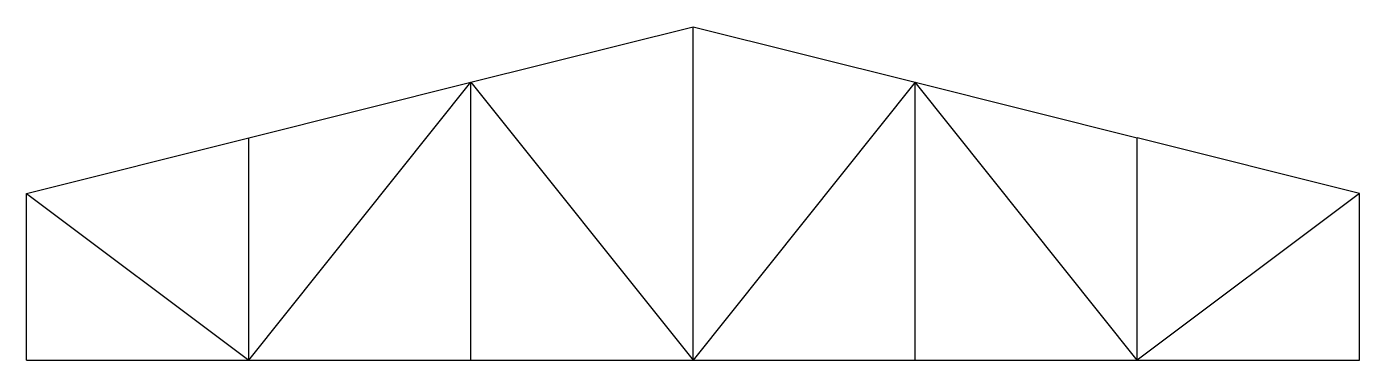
# Model space of a CAD drawing. Extents: x 0 to 12, y 0 to 3.
import ezdxf

# ---------------------------------------------------------------- set-up
doc = ezdxf.new("R2010")
doc.units = 0
doc.layers.get('0').update_dxf_attribs({"linetype": 'CONTINUOUS'})

msp = doc.modelspace()

# ---------------------------------------------------------------- linework, layer by layer
for p, q in [((0, 1.5), (2, 2)), ((12, 1.5), (10, 2)), ((0, 0), (0, 1.5)), ((12, 0), (12, 1.5))]:
    msp.add_line(p, q)
for points in [[(2, 2), (4, 2.5), (6, 3), (8, 2.5), (10, 2)], [(6, 0), (6, 3)], [(0, 1.5), (2, 0), (4, 2.5), (6, 0)], [(4, 0), (4, 2.5)], [(12, 1.5), (10, 0), (8, 2.5), (6, 0)], [(8, 0), (8, 2.5)], [(2, 0), (2, 2)], [(10, 0), (10, 2)], [(0, 0), (2, 0), (4, 0), (6, 0), (8, 0), (10, 0), (12, 0)]]:
    msp.add_lwpolyline(points)

doc.saveas('drawing.dxf')
